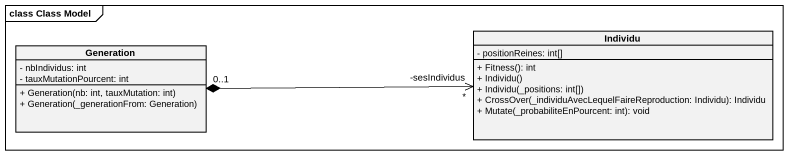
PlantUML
@startuml
mainframe class Class Model
hide circle
hide empty members
skinparam classAttributeIconSize 0
class Generation {
  - nbIndividus: int
  - tauxMutationPourcent: int
  + Generation(nb: int, tauxMutation: int)
  + Generation(_generationFrom: Generation)
}
class Individu {
  - positionReines: int[]
  + Fitness(): int
  + Individu()
  + Individu(_positions: int[])
  + CrossOver(_individuAvecLequelFaireReproduction: Individu): Individu
  + Mutate(_probabiliteEnPourcent: int): void
}
Individu "-sesIndividus\n*" <-left-* "0..1" Generation
@enduml
